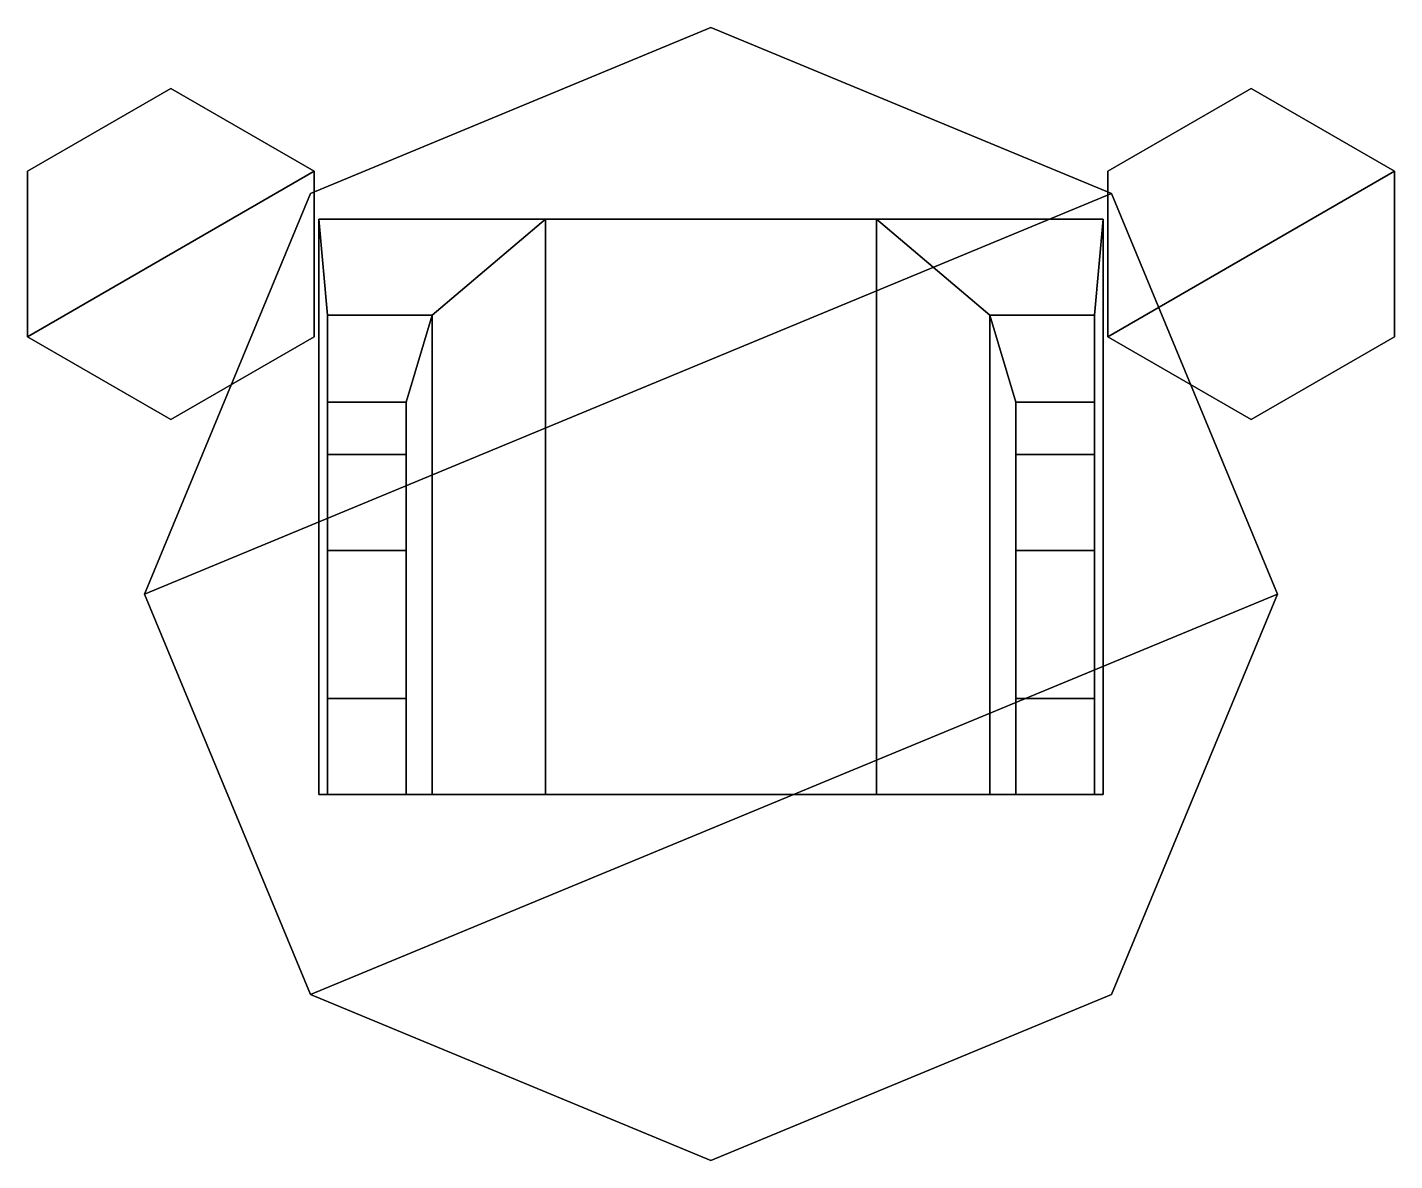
# Model space of a CAD drawing. Extents: x -0.78 to 0.78, y -0.65 to 0.65.
import ezdxf

# ---------------------------------------------------------------- set-up
doc = ezdxf.new("R2010")
doc.units = 0
doc.layers.add('TURRET', color=2, linetype='CONTINUOUS')

msp = doc.modelspace()

# ---------------------------------------------------------------- linework, layer by layer
at = {"layer": 'TURRET'}
for points in [[(-0.65, 0, 0.22), (0.4596, 0.4596, 0.22), (0, 0.65, 0.22), (-0.4596, 0.4596, 0.22)], [(-0.4596, 0.4596, 0.22), (0, 0.65, 0.22), (0, 0.65), (-0.4596, 0.4596)], [(0, 0.65, 0.22), (0.4596, 0.4596, 0.22), (0.4596, 0.4596), (0, 0.65)], [(-0.7845, 0.295, 0.59), (-0.4555, 0.485, 0.59), (-0.62, 0.58, 0.59), (-0.7845, 0.485, 0.59)], [(-0.4555, 0.485, 0.54), (-0.7845, 0.295, 0.54), (-0.7845, 0.485, 0.54), (-0.62, 0.58, 0.54)], [(-0.7845, 0.485, 0.59), (-0.62, 0.58, 0.59), (-0.62, 0.58, 0.54), (-0.7845, 0.485, 0.54)], [(-0.62, 0.58, 0.59), (-0.4555, 0.485, 0.59), (-0.4555, 0.485, 0.54), (-0.62, 0.58, 0.54)], [(0.4555, 0.485, 0.59), (0.62, 0.58, 0.59), (0.62, 0.58, 0.54), (0.4555, 0.485, 0.54)], [(0.4555, 0.295, 0.59), (0.7845, 0.485, 0.59), (0.62, 0.58, 0.59), (0.4555, 0.485, 0.59)], [(0.7845, 0.485, 0.54), (0.4555, 0.295, 0.54), (0.4555, 0.485, 0.54), (0.62, 0.58, 0.54)], [(0.62, 0.58, 0.59), (0.7845, 0.485, 0.59), (0.7845, 0.485, 0.54), (0.62, 0.58, 0.54)], [(-0.7845, 0.295, 0.59), (-0.7845, 0.485, 0.59), (-0.7845, 0.485, 0.54), (-0.7845, 0.295, 0.54)], [(-0.62, 0.2, 0.59), (-0.4555, 0.295, 0.59), (-0.4555, 0.485, 0.59), (-0.7845, 0.295, 0.59)], [(-0.4555, 0.295, 0.54), (-0.62, 0.2, 0.54), (-0.7845, 0.295, 0.54), (-0.4555, 0.485, 0.54)], [(-0.4555, 0.485, 0.59), (-0.4555, 0.295, 0.59), (-0.4555, 0.295, 0.54), (-0.4555, 0.485, 0.54)], [(0.62, 0.2, 0.59), (0.7845, 0.295, 0.59), (0.7845, 0.485, 0.59), (0.4555, 0.295, 0.59)], [(0.7845, 0.295, 0.54), (0.62, 0.2, 0.54), (0.4555, 0.295, 0.54), (0.7845, 0.485, 0.54)], [(0.4555, 0.295, 0.59), (0.4555, 0.485, 0.59), (0.4555, 0.485, 0.54), (0.4555, 0.295, 0.54)], [(0.7845, 0.485, 0.59), (0.7845, 0.295, 0.59), (0.7845, 0.295, 0.54), (0.7845, 0.485, 0.54)], [(-0.65, 0, 0.22), (-0.4596, 0.4596, 0.22), (-0.4596, 0.4596), (-0.65, 0)], [(-0.4596, -0.4596, 0.22), (0.65, 0, 0.22), (0.4596, 0.4596, 0.22), (-0.65, 0, 0.22)], [(0.4596, 0.4596, 0.22), (0.65, 0, 0.22), (0.65, 0), (0.4596, 0.4596)], [(-0.32, 0.32, 0.77), (-0.19, 0.43, 0.63), (-0.45, 0.43, 0.63), (-0.44, 0.32, 0.77)], [(-0.44, 0.32, 0.77), (-0.45, 0.43, 0.63), (-0.45, -0.23, 0.63), (-0.44, -0.23, 0.77)], [(0.45, 0.43, 0.22), (-0.45, 0.43, 0.22), (-0.45, 0.43, 0.63), (0.45, 0.43, 0.63)], [(-0.45, 0.43, 0.63), (-0.45, 0.43, 0.22), (-0.45, -0.23, 0.22), (-0.45, -0.23, 0.63)], [(-0.32, -0.23, 0.77), (-0.19, -0.23, 0.63), (-0.19, 0.43, 0.63), (-0.32, 0.32, 0.77)], [(0.19, 0.43, 0.63), (-0.19, 0.43, 0.63), (-0.19, -0.23, 0.63), (0.19, -0.23, 0.63)], [(0.45, 0.43, 0.63), (0.19, 0.43, 0.63), (0.32, 0.32, 0.77), (0.44, 0.32, 0.77)], [(0.32, 0.32, 0.77), (0.19, 0.43, 0.63), (0.19, -0.23, 0.63), (0.32, -0.23, 0.77)], [(0.44, -0.23, 0.77), (0.45, -0.23, 0.63), (0.45, 0.43, 0.63), (0.44, 0.32, 0.77)], [(0.45, -0.23, 0.63), (0.45, -0.23, 0.22), (0.45, 0.43, 0.22), (0.45, 0.43, 0.63)], [(-0.44, 0.22, 0.91), (-0.44, 0.32, 0.77), (-0.44, -0.23, 0.77), (-0.44, -0.23, 0.91)], [(-0.35, 0.22, 0.91), (-0.32, 0.32, 0.77), (-0.44, 0.32, 0.77), (-0.44, 0.22, 0.91)], [(-0.35, -0.23, 0.91), (-0.32, -0.23, 0.77), (-0.32, 0.32, 0.77), (-0.35, 0.22, 0.91)], [(0.35, 0.22, 0.91), (0.32, 0.32, 0.77), (0.32, -0.23, 0.77), (0.35, -0.23, 0.91)], [(0.44, 0.32, 0.77), (0.32, 0.32, 0.77), (0.35, 0.22, 0.91), (0.44, 0.22, 0.91)], [(0.44, -0.23, 0.91), (0.44, -0.23, 0.77), (0.44, 0.32, 0.77), (0.44, 0.22, 0.91)], [(-0.62, 0.2, 0.59), (-0.7845, 0.295, 0.59), (-0.7845, 0.295, 0.54), (-0.62, 0.2, 0.54)], [(-0.4555, 0.295, 0.59), (-0.62, 0.2, 0.59), (-0.62, 0.2, 0.54), (-0.4555, 0.295, 0.54)], [(0.62, 0.2, 0.59), (0.4555, 0.295, 0.59), (0.4555, 0.295, 0.54), (0.62, 0.2, 0.54)], [(0.7845, 0.295, 0.59), (0.62, 0.2, 0.59), (0.62, 0.2, 0.54), (0.7845, 0.295, 0.54)], [(-0.35, 0.16, 1.2), (-0.35, 0.22, 0.91), (-0.44, 0.22, 0.91), (-0.44, 0.16, 1.2)], [(-0.44, 0.16, 1.2), (-0.44, 0.22, 0.91), (-0.44, -0.23, 0.91), (-0.44, -0.23, 1.2)], [(-0.35, -0.23, 1.2), (-0.35, -0.23, 0.91), (-0.35, 0.22, 0.91), (-0.35, 0.16, 1.2)], [(0.35, 0.16, 1.2), (0.35, 0.22, 0.91), (0.35, -0.23, 0.91), (0.35, -0.23, 1.2)], [(0.44, 0.22, 0.91), (0.35, 0.22, 0.91), (0.35, 0.16, 1.2), (0.44, 0.16, 1.2)], [(0.44, -0.23, 1.2), (0.44, -0.23, 0.91), (0.44, 0.22, 0.91), (0.44, 0.16, 1.2)], [(-0.44, 0.05, 1.39), (-0.44, 0.16, 1.2), (-0.44, -0.23, 1.2), (-0.44, -0.12, 1.39)], [(-0.35, 0.05, 1.39), (-0.35, 0.16, 1.2), (-0.44, 0.16, 1.2), (-0.44, 0.05, 1.39)], [(-0.35, -0.12, 1.39), (-0.35, -0.23, 1.2), (-0.35, 0.16, 1.2), (-0.35, 0.05, 1.39)], [(0.35, 0.05, 1.39), (0.35, 0.16, 1.2), (0.35, -0.23, 1.2), (0.35, -0.12, 1.39)], [(0.44, 0.16, 1.2), (0.35, 0.16, 1.2), (0.35, 0.05, 1.39), (0.44, 0.05, 1.39)], [(0.44, -0.12, 1.39), (0.44, -0.23, 1.2), (0.44, 0.16, 1.2), (0.44, 0.05, 1.39)], [(-0.44, -0.12, 1.39), (-0.35, -0.12, 1.39), (-0.35, 0.05, 1.39), (-0.44, 0.05, 1.39)], [(0.44, 0.05, 1.39), (0.35, 0.05, 1.39), (0.35, -0.12, 1.39), (0.44, -0.12, 1.39)], [(-0.4596, -0.4596, 0.22), (-0.65, 0, 0.22), (-0.65, 0), (-0.4596, -0.4596)], [(0, -0.65, 0.22), (0.4596, -0.4596, 0.22), (0.65, 0, 0.22), (-0.4596, -0.4596, 0.22)], [(0.65, 0, 0.22), (0.4596, -0.4596, 0.22), (0.4596, -0.4596), (0.65, 0)], [(-0.44, -0.23, 1.2), (-0.35, -0.23, 1.2), (-0.35, -0.12, 1.39), (-0.44, -0.12, 1.39)], [(0.35, -0.12, 1.39), (0.35, -0.23, 1.2), (0.44, -0.23, 1.2), (0.44, -0.12, 1.39)], [(-0.45, -0.23, 0.63), (-0.19, -0.23, 0.63), (-0.32, -0.23, 0.77), (-0.44, -0.23, 0.77)], [(-0.45, -0.23, 0.63), (-0.45, -0.23, 0.22), (0.45, -0.23, 0.22), (0.45, -0.23, 0.63)], [(-0.44, -0.23, 0.77), (-0.32, -0.23, 0.77), (-0.35, -0.23, 0.91), (-0.44, -0.23, 0.91)], [(-0.44, -0.23, 0.91), (-0.35, -0.23, 0.91), (-0.35, -0.23, 1.2), (-0.44, -0.23, 1.2)], [(0.32, -0.23, 0.77), (0.19, -0.23, 0.63), (0.45, -0.23, 0.63), (0.44, -0.23, 0.77)], [(0.35, -0.23, 0.91), (0.32, -0.23, 0.77), (0.44, -0.23, 0.77), (0.44, -0.23, 0.91)], [(0.35, -0.23, 1.2), (0.35, -0.23, 0.91), (0.44, -0.23, 0.91), (0.44, -0.23, 1.2)], [(0, -0.65, 0.22), (-0.4596, -0.4596, 0.22), (-0.4596, -0.4596), (0, -0.65)], [(0.4596, -0.4596, 0.22), (0, -0.65, 0.22), (0, -0.65), (0.4596, -0.4596)]]:
    msp.add_3dface(points, dxfattribs=at)

doc.saveas('drawing.dxf')
